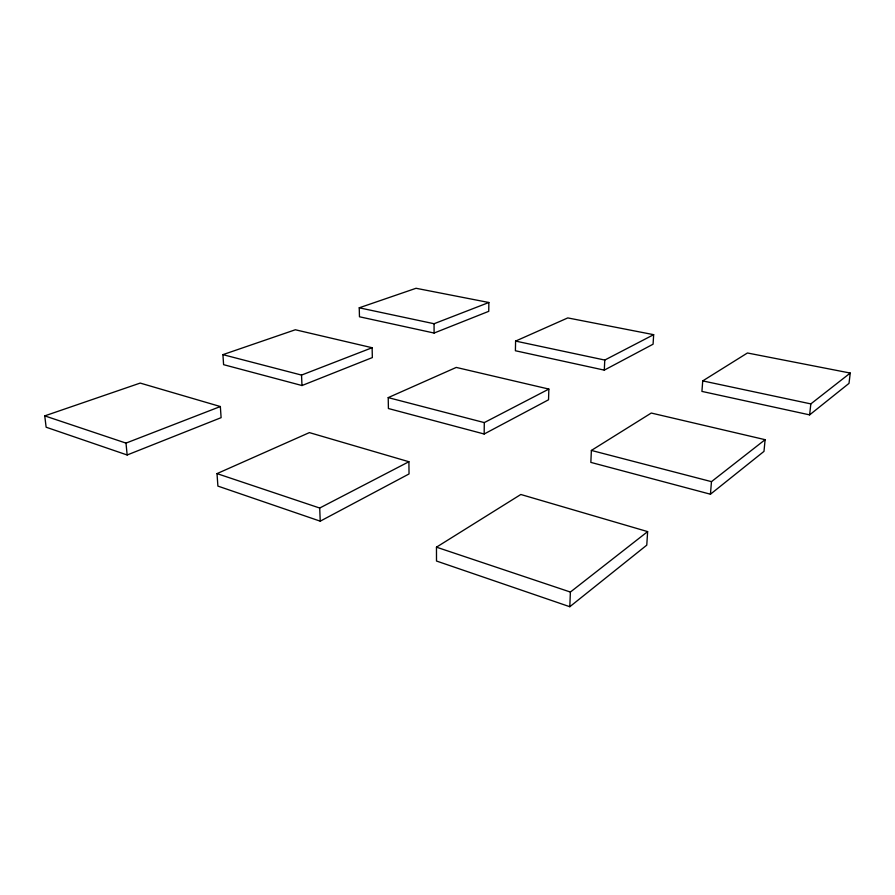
<?xml version="1.0" encoding="UTF-8"?>
<svg xmlns="http://www.w3.org/2000/svg" width="895" height="895" viewBox="0 0 895 895"><rect width="100%" height="100%" fill="white"/><g stroke="black" fill="none" stroke-linecap="round" stroke-linejoin="round"><path stroke-width="1.34" d="M484.161 434.008L484.296 422.597L548.859 389.079L548.534 399.785L484.161 434.008L388.408 408.523L388.217 397.615L456.26 367.42L548.859 389.079M488.86 302.499L488.748 311.326L434.097 333.041L359.466 316.774L359.242 307.802L416.052 288.279L488.86 302.499L434.064 323.733L359.242 307.802M515.598 341.084L515.397 350.75L604.293 370.127L653.081 344.195L653.663 334.674L567.788 317.915L515.598 341.084L604.774 360.058L653.663 334.674M569.802 606.721L570.383 592.054L647.633 531.608L520.823 494.487L436.469 547.169L436.503 561.031L569.802 606.721L646.772 545.144L647.633 531.608M591.382 450.431L590.845 462.391L710.44 494.219L763.983 451.382L765.113 439.68L651.269 413.042L591.382 450.431L711.469 481.655L765.113 439.68M604.293 370.127L604.774 360.058M702.732 380.901L701.926 391.406L809.628 414.877L849.008 383.373L850.25 373.058L747.437 352.988L702.732 380.901L810.836 403.902L850.25 373.058M710.44 494.219L711.469 481.655M809.628 414.877L810.836 403.902M320.231 521.17L409.037 473.947L408.903 461.731L309.39 432.609L217.015 473.612L217.899 486.097L320.231 521.17L319.705 508.036L408.903 461.731M127.157 454.984L221.11 417.663L220.349 406.543L140.191 383.082L44.75 415.873L46.126 427.217L127.157 454.984L125.994 443.103L44.75 415.873M301.984 385.532L372.342 357.575L372.119 347.73L295.339 329.763L222.922 354.644L223.593 364.668L301.984 385.532L301.537 375.083L372.119 347.73M125.994 443.103L220.349 406.543M222.922 354.644L301.537 375.083M388.217 397.615L484.296 422.597M217.015 473.612L319.705 508.036M436.469 547.169L570.383 592.054M434.064 323.733L434.097 333.041"/></g></svg>
